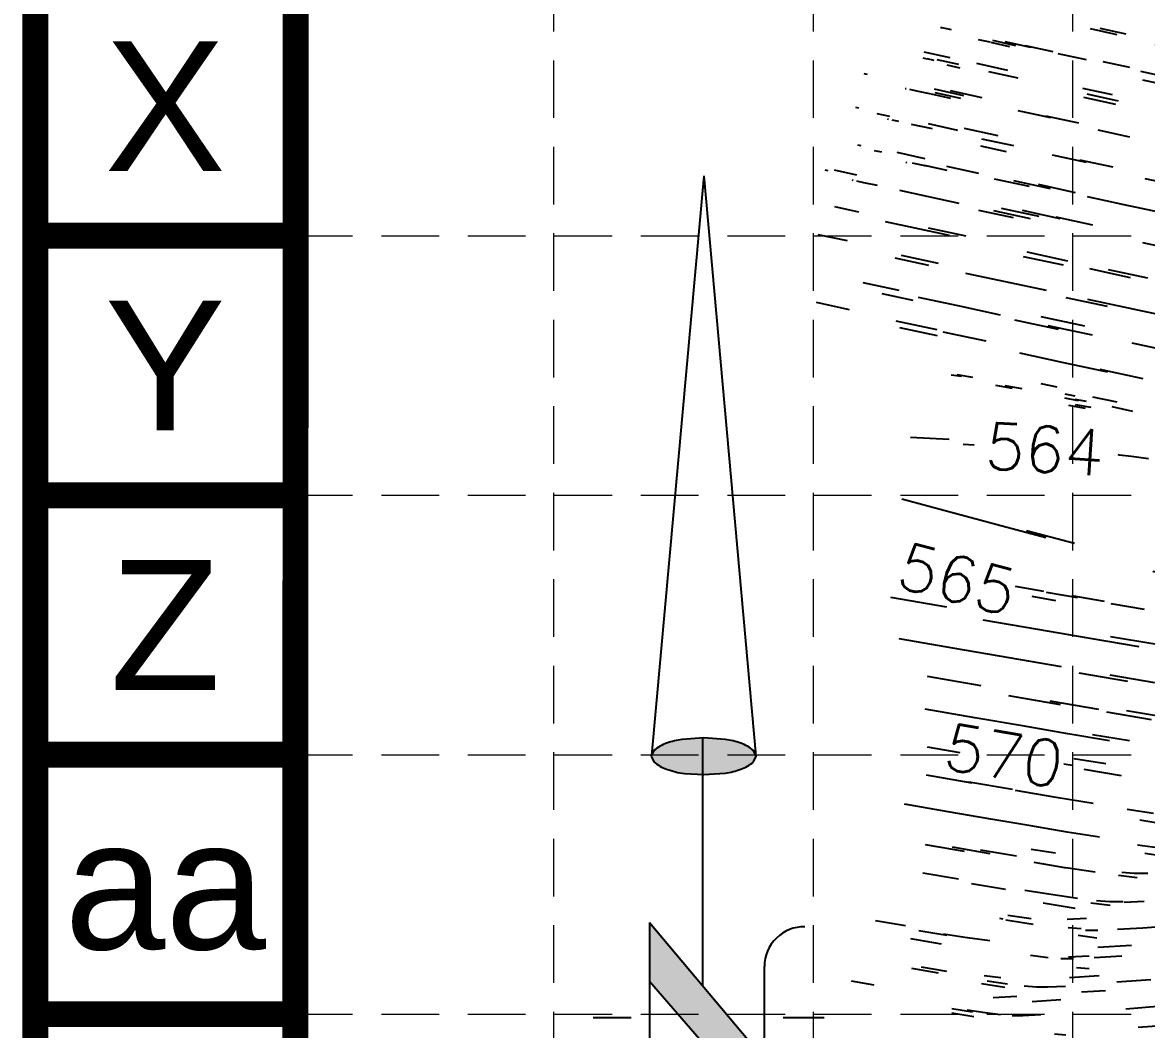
# Model space of a CAD drawing. Header units: inches. Extents: x 2547543 to 2548696, y 7125653 to 7126375.
# Drawn here: x 2547542.7 to 2547620.7, y 7125869.3 to 7125939.2 of the extents above; entities that cross this region are included whole.
import ezdxf
from ezdxf.enums import TextEntityAlignment as Align

# ---------------------------------------------------------------- set-up
doc = ezdxf.new("R2010")
doc.units = ezdxf.units.IN
doc.header["$MEASUREMENT"] = 0
doc.linetypes.add('HIDDEN', pattern=[0.375, 0.25, -0.125])
for name, color, linetype in [('BASE', 7, 'Continuous'), ('GRID', 254, 'HIDDEN'), ('NARROW', 7, 'Continuous'), ('V-TOPO-MAJR-E', 6, 'Continuous'), ('V-TOPO-MINR-E', 14, 'Continuous')]:
    doc.layers.add(name, color=color, linetype=linetype)
doc.styles.add('L100', font='simplex', dxfattribs={"height": 4})
doc.styles.get("Standard").update_dxf_attribs({"font": 'ARIAL.TTF'})

# ---------------------------------------------------------------- blocks, each defined once
blk = doc.blocks.new('North Arrow')
at = {"layer": 'NARROW'}
for p, q in [((32.433, 3.058), (32.433, 4.631)), ((28.767, -2.092), (34.019, 2.32)), ((36.178, 2.333), (30.465, 2.333)), ((36.157, 2.32), (31.04, -2.092)), ((0, 0), (22.363, 2.002)), ((39.102, 0.007), (59.964, 2.109)), ((0, 0), (22.334, -2.022)), ((21.659, -0.048), (21.656, -0.048)), ((31.2, -0.048), (21.659, -0.048)), ((57.454, -0.048), (33.411, -0.048)), ((59.831, -2.142), (39.045, -0.008)), ((57.693, -0.027), (57.769, -0.013)), ((57.765, -0.05), (57.693, -0.027)), ((28.767, -2.092), (34.954, -2.092)), ((32.433, -4.262), (32.433, -2.801))]:
    blk.add_line(p, q, dxfattribs=at)
blk.add_lwpolyline([(22.365, -2.029), (22.586, -1.927, 0.091577), (22.866, -1.437, 0.048306), (23.034, -0.751), (23.074, -0.008), (23.014, 0.819, 0.048306), (22.866, 1.421, 0.091577), (22.586, 1.911), (22.365, 2.013), (22.144, 1.911, 0.091577), (21.863, 1.421, 0.048306), (21.715, 0.819), (21.656, -0.008), (21.715, -0.835, 0.048306), (21.863, -1.437, 0.091577), (22.144, -1.927)], format="xyb", close=True, dxfattribs=at)
for points in [[(57.456, -0.031), (57.44, 0.084, -0.066818), (57.675, 0.471, -0.03073), (58.009, 0.837), (58.522, 1.292), (59.073, 1.7, -0.03073), (59.5, 1.951, -0.066818), (59.928, 2.1), (60.037, 2.061)], [(60.037, 2.061), (60.053, 1.946, -0.066818), (59.818, 1.559, -0.03073), (59.434, 1.137), (58.971, 0.738), (58.42, 0.33, -0.03073), (57.993, 0.079, -0.036692), (57.762, -0.017)], [(57.456, -0.035), (57.44, -0.15, 0.066818), (57.675, -0.538, 0.03073), (58.009, -0.904), (58.522, -1.359), (59.073, -1.767, 0.03073), (59.5, -2.017, 0.066818), (59.928, -2.167), (60.037, -2.128)], [(60.037, -2.128), (60.053, -2.013, 0.066818), (59.818, -1.625, 0.03073), (59.434, -1.204), (58.971, -0.804), (58.42, -0.396, 0.03073), (57.993, -0.146, 0.036692), (57.762, -0.049)]]:
    blk.add_lwpolyline(points, format="xyb", dxfattribs=at)
for centre, start, end in [((30.465, 3.863), 178.8769, 270), ((34.954, -3.622), 358.8769, 90)]:
    blk.add_arc(centre, 1.53, start, end, dxfattribs=at)
for points in [[(31.046, -2.093), (36.152, 2.359), (28.747, -2.064), (34.013, 2.359)], [(23.019, 0.749), (21.855, 1.42), (22.868, 1.437), (22.145, 1.91)], [(22.868, 1.437), (22.145, 1.91), (22.586, 1.91), (22.355, 2.002)], [(59.447, 1.15), (59.003, 1.649), (59.617, 1.336), (59.276, 1.823)], [(59.617, 1.336), (59.276, 1.823), (59.81, 1.551), (59.493, 1.954)], [(59.81, 1.551), (59.493, 1.954), (59.931, 1.73), (59.695, 2.04)], [(59.931, 1.73), (59.695, 2.04), (60.053, 1.942), (59.931, 2.103)], [(60.053, 1.942), (59.931, 2.103), (60.036, 2.064)], [(23.065, -0.045), (21.716, 0.82), (23.019, 0.749), (21.855, 1.42)], [(58.518, 1.297), (59.049, 0.811), (58.696, 1.423), (59.261, 0.995)], [(59.264, 0.996), (58.694, 1.42), (59.447, 1.15), (59.003, 1.649)], [(58.029, 0.857), (58.518, 0.406), (58.26, 1.069), (58.73, 0.566)], [(58.26, 1.069), (58.73, 0.566), (58.518, 1.297), (59.049, 0.811)], [(23.027, -0.762), (21.67, -0.045), (23.065, -0.045), (21.716, 0.82)], [(57.6, 0.389), (57.94, 0.063), (57.682, 0.498), (58.07, 0.132)], [(57.682, 0.498), (58.07, 0.132), (57.838, 0.664), (58.295, 0.258)], [(57.838, 0.664), (58.295, 0.258), (58.029, 0.857), (58.518, 0.406)], [(57.444, 0.08), (57.695, -0.011), (57.498, 0.212), (57.771, -0.011)], [(57.45, -0.04), (57.689, -0.017), (57.444, 0.08), (57.695, -0.011)], [(57.498, 0.212), (57.771, -0.011), (57.6, 0.389), (57.94, 0.063)], [(22.868, -1.44), (21.725, -0.875), (23.027, -0.762), (21.67, -0.045)], [(57.437, -0.142), (57.689, -0.022), (57.45, -0.04), (57.689, -0.017)], [(57.457, -0.193), (57.695, -0.028), (57.437, -0.142), (57.689, -0.022)], [(57.526, -0.326), (57.764, -0.051), (57.457, -0.193), (57.695, -0.028)], [(57.634, -0.48), (57.901, -0.102), (57.526, -0.326), (57.764, -0.051)], [(57.784, -0.662), (58.091, -0.2), (57.634, -0.48), (57.901, -0.102)], [(57.975, -0.874), (58.336, -0.348), (57.784, -0.662), (58.091, -0.2)], [(58.241, -1.114), (58.614, -0.542), (57.975, -0.874), (58.336, -0.348)], [(58.614, -1.434), (58.927, -0.771), (58.241, -1.114), (58.614, -0.542)], [(58.914, -1.645), (59.2, -1.005), (58.614, -1.434), (58.927, -0.771)], [(22.578, -1.93), (21.863, -1.447), (22.868, -1.44), (21.725, -0.875)], [(59.118, -1.794), (59.57, -1.355), (58.918, -1.652), (59.2, -1.012)], [(59.537, -1.325), (59.414, -1.184), (59.208, -1.014)], [(22.363, -2.015), (22.145, -1.93), (22.578, -1.93), (21.863, -1.447)], [(59.348, -1.928), (59.813, -1.622), (59.118, -1.794), (59.57, -1.355)], [(59.583, -2.052), (59.928, -1.787), (59.348, -1.928), (59.813, -1.622)], [(59.783, -2.125), (60.046, -2.008), (59.583, -2.052), (59.928, -1.787)], [(59.923, -2.167), (60.038, -2.132), (59.783, -2.125), (60.046, -2.008)]]:
    blk.add_solid(points, dxfattribs=at)

msp = doc.modelspace()

# ---------------------------------------------------------------- linework, layer by layer
at = {"layer": 'BASE', "const_width": 1.8}
for points in [[(2547543.583, 7125654.376), (2548695.583, 7125654.376), (2548695.583, 7126374.376), (2547543.583, 7126374.376)], [(2547561.544, 7125672.372), (2548677.634, 7125672.34), (2548677.61, 7126356.385), (2547561.771, 7126356.406)]]:
    msp.add_lwpolyline(points, close=True, dxfattribs=at)
for points in [[(2547561.583, 7125924.376), (2547543.583, 7125924.376)], [(2547561.583, 7125906.376), (2547543.583, 7125906.376)], [(2547561.583, 7125888.376), (2547543.583, 7125888.376)], [(2547561.583, 7125870.376), (2547543.583, 7125870.376)]]:
    msp.add_lwpolyline(points, dxfattribs=at)
at = {"layer": 'GRID', "color": 252, "linetype": 'HIDDEN', "lineweight": 0, "ltscale": 16}
for p, q in [((2547579.523, 7126356.547), (2547579.523, 7125726.297)), ((2547597.523, 7126356.547), (2547597.523, 7125726.297)), ((2547615.523, 7126356.547), (2547615.523, 7125726.297)), ((2547561.583, 7125924.376), (2548677.583, 7125924.376)), ((2547561.583, 7125906.376), (2548677.583, 7125906.376)), ((2547561.583, 7125888.376), (2548677.583, 7125888.376)), ((2547561.583, 7125870.376), (2548677.583, 7125870.376))]:
    msp.add_line(p, q, dxfattribs=at)
at = {"layer": 'V-TOPO-MAJR-E', "color": 35}
for points, elevation in [([(2547606.368, 7125938.835), (2547606.444, 7125938.819)], 575), ([(2547606.444, 7125938.819), (2547606.652, 7125938.773)], 575), ([(2547606.652, 7125938.773), (2547607.095, 7125938.675)], 575), ([(2547610.817, 7125937.847), (2547612.602, 7125937.451)], 575), ([(2547614.511, 7125937.03), (2547616.469, 7125936.6)], 575), ([(2547620.244, 7125935.786), (2547621.913, 7125935.435)], 575), ([(2547600.225, 7125928.255), (2547600.303, 7125928.238)], 570), ([(2547600.528, 7125928.189), (2547601.024, 7125928.082)], 570), ([(2547601.024, 7125928.082), (2547601.958, 7125927.879)], 570), ([(2547603.511, 7125927.542), (2547605.424, 7125927.127)], 570), ([(2547605.424, 7125927.127), (2547607.624, 7125926.65)], 570), ([(2547610.037, 7125926.127), (2547612.591, 7125925.575)], 570), ([(2547620.366, 7125923.9), (2547622.751, 7125923.39)], 570), ([(2547610.181, 7125914.002), (2547611.335, 7125913.811)], 565), ([(2547615.688, 7125913.036), (2547616.456, 7125912.892)], 565), ([(2547618.251, 7125912.523), (2547619.685, 7125912.219)], 565), ([(2547610.706, 7125876.966), (2547610.484, 7125877.003)], 575), ([(2547620.402, 7125876.35), (2547618.631, 7125876.245)], 575), ([(2547622.521, 7125876.496), (2547620.402, 7125876.35)], 575), ([(2547617.278, 7125876.189), (2547616.411, 7125876.187)], 575)]:
    msp.add_lwpolyline(points, dxfattribs=dict(at, elevation=elevation))
at = {"layer": 'V-TOPO-MAJR-E', "color": 35, "extrusion": (-0.217003, -0.976171, 0), "elevation": -7508972.353}
msp.add_lwpolyline([(940552.025, 575), (940552.858, 575)], dxfattribs=at)
at = {"layer": 'V-TOPO-MAJR-E', "color": 35, "extrusion": (0.217393, 0.976084, 0), "elevation": 7509347.58}
msp.add_lwpolyline([(-937552.347, 575), (-937553.699, 575)], dxfattribs=at)
at = {"layer": 'V-TOPO-MAJR-E', "color": 35, "extrusion": (-0.217184, -0.976131, 0), "elevation": -7509146.723}
msp.add_lwpolyline([(939161.071, 575), (939162.699, 575)], dxfattribs=at)
at = {"layer": 'V-TOPO-MAJR-E', "color": 35, "extrusion": (-0.215569, -0.976489, 0), "elevation": -7507583.029}
msp.add_lwpolyline([(951583.728, 575), (951585.682, 575)], dxfattribs=at)
at = {"layer": 'V-TOPO-MAJR-E', "color": 35, "extrusion": (-0.212251, -0.977215, 0), "elevation": -7504307.08}
msp.add_lwpolyline([(977086.153, 575), (977088.134, 575)], dxfattribs=at)
at = {"layer": 'V-TOPO-MAJR-E', "color": 35, "extrusion": (-0.20954, -0.9778, 0), "elevation": -7501569.023}
msp.add_lwpolyline([(997891.861, 575), (997893.742, 575)], dxfattribs=at)
at = {"layer": 'V-TOPO-MAJR-E', "color": 35, "extrusion": (-0.210712, -0.977548, 0), "elevation": -7502748.479}
msp.add_lwpolyline([(988881.092, 570), (988881.322, 570)], dxfattribs=at)
at = {"layer": 'V-TOPO-MAJR-E', "color": 35, "extrusion": (-0.212062, -0.977256, 0), "elevation": -7504107.321}
msp.add_lwpolyline([(978517.856, 570), (978519.445, 570)], dxfattribs=at)
at = {"layer": 'V-TOPO-MAJR-E', "color": 35, "extrusion": (0.211748, 0.977324, 0), "elevation": 7503791.958}
msp.add_lwpolyline([(-980939.079, 570), (-980941.548, 570)], dxfattribs=at)
at = {"layer": 'V-TOPO-MAJR-E', "color": 35, "extrusion": (-0.211117, -0.977461, 0), "elevation": -7503157.467}
msp.add_lwpolyline([(985785.596, 570), (985788.278, 570)], dxfattribs=at)
at = {"layer": 'V-TOPO-MAJR-E', "color": 35, "extrusion": (-0.210647, -0.977562, 0), "elevation": -7502682.863}
msp.add_lwpolyline([(989393.938, 570), (989396.614, 570)], dxfattribs=at)
at = {"layer": 'V-TOPO-MAJR-E', "color": 35, "extrusion": (-0.210025, -0.977696, 0), "elevation": -7502051.859}
msp.add_lwpolyline([(994169.856, 570), (994172.451, 570)], dxfattribs=at)
at = {"layer": 'V-TOPO-MAJR-E', "color": 35, "extrusion": (-0.143402, -0.989665, 0), "elevation": -7417596.852}
msp.add_lwpolyline([(1499406.455, 565), (1499407.174, 565)], dxfattribs=at)
at = {"layer": 'V-TOPO-MAJR-E', "color": 35, "extrusion": (-0.155576, -0.987824, 0), "elevation": -7435495.647}
msp.add_lwpolyline([(1407966.408, 565), (1407967.5, 565)], dxfattribs=at)
at = {"layer": 'V-TOPO-MAJR-E', "color": 35, "extrusion": (-0.169463, -0.985537, 0), "elevation": -7454574.368}
msp.add_lwpolyline([(1303185.383, 565), (1303186.579, 565)], dxfattribs=at)
at = {"layer": 'V-TOPO-MAJR-E', "color": 35, "extrusion": (-0.173965, -0.984752, 0), "elevation": -7460451.397}
msp.add_lwpolyline([(1269109.616, 565), (1269110.786, 565)], dxfattribs=at)
at = {"layer": 'V-TOPO-MAJR-E', "color": 35, "extrusion": (-0.177699, -0.984085, 0), "elevation": -7465211.709}
msp.add_lwpolyline([(1240802.715, 565), (1240803.808, 565)], dxfattribs=at)
at = {"layer": 'V-TOPO-MAJR-E', "color": 35, "extrusion": (-0.181085, -0.983467, 0), "elevation": -7469438.563}
msp.add_lwpolyline([(1215099.791, 565), (1215100.755, 565)], dxfattribs=at)
at = {"layer": 'V-TOPO-MAJR-E', "color": 35, "extrusion": (-0.196893, -0.980425, 0), "elevation": -7488031.093}
msp.add_lwpolyline([(1094702.931, 565), (1094703.636, 565)], dxfattribs=at)
at = {"layer": 'V-TOPO-MAJR-E', "color": 35, "extrusion": (-0.204356, -0.978897, 0), "elevation": -7496153.357}
msp.add_lwpolyline([(1037627.363, 565), (1037628.489, 565)], dxfattribs=at)
at = {"layer": 'V-TOPO-MAJR-E', "color": 35, "extrusion": (-0.208901, -0.977937, 0), "elevation": -7500892.392}
msp.add_lwpolyline([(1002798.247, 565), (1002799.969, 565)], dxfattribs=at)
at = {"layer": 'V-TOPO-MAJR-E', "color": 35, "extrusion": (-0.178564, -0.983928, 0), "elevation": -7466286.004}
msp.add_lwpolyline([(1234240.435, 565), (1234238.759, 565)], dxfattribs=at)
at = {"layer": 'V-TOPO-MAJR-E', "color": 35, "extrusion": (-0.174501, -0.984657, 0), "elevation": -7461128.102}
msp.add_lwpolyline([(1265048.869, 565), (1265046.874, 565)], dxfattribs=at)
at = {"layer": 'V-TOPO-MAJR-E', "color": 35, "extrusion": (-0.171758, -0.985139, 0), "elevation": -7457575.94}
msp.add_lwpolyline([(1285825.775, 565), (1285823.586, 565)], dxfattribs=at)
at = {"layer": 'V-TOPO-MAJR-E', "color": 35, "extrusion": (-0.169719, -0.985492, 0), "elevation": -7454899.248}
msp.add_lwpolyline([(1301257.091, 565), (1301254.786, 565)], dxfattribs=at)
at = {"layer": 'V-TOPO-MAJR-E', "color": 35, "extrusion": (-0.168074, -0.985774, 0), "elevation": -7452716.986}
msp.add_lwpolyline([(1313700.309, 565), (1313697.967, 565)], dxfattribs=at)
at = {"layer": 'V-TOPO-MAJR-E', "color": 35, "extrusion": (-0.171613, -0.985164, 0), "elevation": -7457374.675}
msp.add_lwpolyline([(1286916.865, 570), (1286914.574, 570)], dxfattribs=at)
at = {"layer": 'V-TOPO-MAJR-E', "color": 35, "extrusion": (-0.166579, -0.986028, 0), "elevation": -7450704.793}
msp.add_lwpolyline([(1324997.147, 570), (1324996.536, 570)], dxfattribs=at)
at = {"layer": 'V-TOPO-MAJR-E', "color": 35, "extrusion": (-0.163683, -0.986513, 0), "elevation": -7446781.893}
msp.add_lwpolyline([(1346872.614, 570), (1346869.998, 570)], dxfattribs=at)
at = {"layer": 'V-TOPO-MAJR-E', "color": 35, "extrusion": (-0.15943, -0.987209, 0), "elevation": -7440908.946}
msp.add_lwpolyline([(1378951.295, 570), (1378949.042, 570)], dxfattribs=at)
at = {"layer": 'V-TOPO-MAJR-E', "color": 35, "extrusion": (-0.155915, -0.98777, 0), "elevation": -7435941.669}
msp.add_lwpolyline([(1405425.1, 575), (1405423.187, 575)], dxfattribs=at)
at = {"layer": 'V-TOPO-MAJR-E', "color": 35, "extrusion": (-0.144892, -0.989447, 0), "elevation": -7419809.798}
msp.add_lwpolyline([(1488245.837, 575), (1488244.197, 575)], dxfattribs=at)
at = {"layer": 'V-TOPO-MAJR-E', "color": 35, "extrusion": (-0.126204, -0.992004, 0), "elevation": -7390418.911}
msp.add_lwpolyline([(1627932.943, 575), (1627931.641, 575)], dxfattribs=at)
at = {"layer": 'V-TOPO-MAJR-E', "color": 35, "extrusion": (-0.087261, -0.996185, 0), "elevation": -7321002.128}
msp.add_lwpolyline([(1916086.806, 575), (1916085.903, 575)], dxfattribs=at)
at = {"layer": 'V-TOPO-MAJR-E', "color": 35, "extrusion": (0.041954, -0.99912, 0), "elevation": -7012720.335}
msp.add_lwpolyline([(2844332.34, 575), (2844330.986, 575)], dxfattribs=at)
at = {"layer": 'V-TOPO-MINR-E', "color": 35, "extrusion": (0.214024, 0.976828, 0), "elevation": 7506070.577}
msp.add_lwpolyline([(-963461.823, 576), (-963463.718, 576)], dxfattribs=at)
at = {"layer": 'V-TOPO-MINR-E', "color": 35}
for points, elevation in [([(2547617.418, 7125938.768), (2547619.211, 7125938.381)], 576), ([(2547605.14, 7125936.719), (2547605.22, 7125936.702)], 574), ([(2547605.22, 7125936.702), (2547605.447, 7125936.652)], 574), ([(2547603.911, 7125934.603), (2547603.99, 7125934.586)], 573), ([(2547604.211, 7125934.538), (2547604.692, 7125934.432)], 573), ([(2547604.692, 7125934.432), (2547605.588, 7125934.236)], 573), ([(2547605.588, 7125934.236), (2547607.057, 7125933.912)], 573), ([(2547616.514, 7125934.216), (2547618.69, 7125933.744)], 574), ([(2547602.682, 7125932.487), (2547602.759, 7125932.47)], 572), ([(2547602.975, 7125932.423), (2547603.448, 7125932.321)], 572), ([(2547604.328, 7125932.128), (2547605.781, 7125931.81)], 572), ([(2547601.766, 7125930.303), (2547602.276, 7125930.193)], 571), ([(2547614.114, 7125929.991), (2547616.47, 7125929.479)], 572), ([(2547606.772, 7125929.213), (2547608.998, 7125928.729)], 571), ([(2547611.422, 7125928.202), (2547613.963, 7125927.651)], 571), ([(2547616.542, 7125927.093), (2547619.079, 7125926.546)], 571), ([(2547619.079, 7125926.546), (2547621.492, 7125926.029)], 571), ([(2547602.525, 7125925.376), (2547604.591, 7125924.929)], 569), ([(2547604.591, 7125924.929), (2547606.97, 7125924.415)], 569), ([(2547612.34, 7125923.256), (2547615.172, 7125922.646)], 569), ([(2547603.202, 7125922.851), (2547605.533, 7125922.349)], 568), ([(2547608.107, 7125921.794), (2547610.852, 7125921.203)], 568), ([(2547617.995, 7125922.039), (2547620.729, 7125921.452)], 569), ([(2547610.852, 7125921.203), (2547613.695, 7125920.592)], 568), ([(2547604.822, 7125920.126), (2547607.576, 7125919.534)], 567), ([(2547616.563, 7125919.975), (2547619.384, 7125919.37)], 568), ([(2547607.576, 7125919.534), (2547610.512, 7125918.903)], 567), ([(2547619.384, 7125919.37), (2547622.086, 7125918.791)], 568), ([(2547619.632, 7125916.946), (2547622.513, 7125916.33)], 567), ([(2547611.833, 7125916.248), (2547614.89, 7125915.592)], 566), ([(2547614.89, 7125915.592), (2547617.95, 7125914.937)], 566), ([(2547607.926, 7125909.92), (2547608.694, 7125909.873)], 564), ([(2547618.652, 7125909.198), (2547618.762, 7125909.188)], 564), ([(2547618.762, 7125909.188), (2547619.617, 7125909.084)], 564), ([(2547619.617, 7125909.084), (2547620.781, 7125908.922)], 564), ([(2547606.94, 7125905.216), (2547603.672, 7125906.098)], 564), ([(2547610.293, 7125904.319), (2547606.94, 7125905.216)], 564), ([(2547613.669, 7125903.422), (2547610.293, 7125904.319)], 564), ([(2547613.117, 7125897.058), (2547609.319, 7125897.712)], 566), ([(2547616.747, 7125896.435), (2547613.117, 7125897.058)], 566), ([(2547607.356, 7125895.753), (2547603.489, 7125896.424)], 567), ([(2547620.139, 7125895.854), (2547616.747, 7125896.435)], 566), ([(2547611.132, 7125895.1), (2547607.356, 7125895.753)], 567), ([(2547614.751, 7125894.478), (2547611.132, 7125895.1)], 567), ([(2547609.173, 7125893.15), (2547605.451, 7125893.795)], 568), ([(2547608.739, 7125890.94), (2547605.308, 7125891.535)], 569), ([(2547622.045, 7125890.957), (2547619.272, 7125891.422)], 568), ([(2547612.054, 7125890.369), (2547608.739, 7125890.94)], 569), ([(2547615.187, 7125889.833), (2547612.054, 7125890.369)], 569), ([(2547618.075, 7125889.345), (2547615.187, 7125889.833)], 569), ([(2547614.393, 7125885.412), (2547611.559, 7125885.891)], 571), ([(2547606.903, 7125884.411), (2547603.87, 7125884.94)], 572), ([(2547616.962, 7125884.986), (2547614.393, 7125885.412)], 571), ([(2547609.843, 7125883.904), (2547606.903, 7125884.411)], 572), ([(2547612.618, 7125883.434), (2547609.843, 7125883.904)], 572), ([(2547615.155, 7125883.014), (2547612.618, 7125883.434)], 572), ([(2547617.383, 7125882.658), (2547615.155, 7125883.014)], 572), ([(2547611.628, 7125881.327), (2547609.145, 7125881.746)], 573), ([(2547619.798, 7125880.134), (2547618.935, 7125880.212)], 573), ([(2547607.621, 7125879.734), (2547605.137, 7125880.165)], 574), ([(2547620.741, 7125880.133), (2547619.798, 7125880.134)], 573), ([(2547614.181, 7125878.656), (2547612.204, 7125878.967)], 574), ([(2547615.864, 7125878.41), (2547614.181, 7125878.656)], 574), ([(2547618.104, 7125878.16), (2547617.192, 7125878.241)], 574), ([(2547613.838, 7125874.29), (2547612.599, 7125874.446)], 576), ([(2547615.584, 7125874.219), (2547614.717, 7125874.213)], 576), ([(2547618.933, 7125874.401), (2547617.016, 7125874.284)], 576), ([(2547606.225, 7125873.216), (2547604.385, 7125873.536)], 577), ([(2547611.017, 7125872.458), (2547609.599, 7125872.665)], 577), ([(2547613.023, 7125872.24), (2547612.177, 7125872.312)], 577), ([(2547613.775, 7125872.245), (2547613.023, 7125872.24)], 577), ([(2547615.022, 7125872.3), (2547613.775, 7125872.245)], 577), ([(2547621.687, 7125870.923), (2547619.221, 7125870.732)], 578), ([(2547609.471, 7125870.465), (2547608.203, 7125870.65)], 578), ([(2547610.531, 7125870.333), (2547609.471, 7125870.465)], 578), ([(2547612.082, 7125870.272), (2547611.329, 7125870.267)], 578), ([(2547613.318, 7125870.327), (2547612.082, 7125870.272)], 578)]:
    msp.add_lwpolyline(points, dxfattribs=dict(at, elevation=elevation))
at = {"layer": 'V-TOPO-MINR-E', "color": 35, "extrusion": (-0.206502, -0.978446, 0), "elevation": -7498435.387}
msp.add_lwpolyline([(1021189.603, 576), (1021191.296, 576)], dxfattribs=at)
at = {"layer": 'V-TOPO-MINR-E', "color": 35, "extrusion": (-0.214858, -0.976645, 0), "elevation": -7506886.009}
msp.add_lwpolyline([(957041.867, 574), (957042.37, 574)], dxfattribs=at)
at = {"layer": 'V-TOPO-MINR-E', "color": 35, "extrusion": (0.215814, 0.976434, 0), "elevation": 7507819.245}
msp.add_lwpolyline([(-949693.546, 574), (-949694.479, 574)], dxfattribs=at)
at = {"layer": 'V-TOPO-MINR-E', "color": 35, "extrusion": (-0.216106, -0.97637, 0), "elevation": -7508103.014}
msp.add_lwpolyline([(947448.445, 574), (947449.968, 574)], dxfattribs=at)
at = {"layer": 'V-TOPO-MINR-E', "color": 35, "extrusion": (0.215911, 0.976413, 0), "elevation": 7507913.991}
msp.add_lwpolyline([(-948946.681, 574), (-948948.519, 574)], dxfattribs=at)
at = {"layer": 'V-TOPO-MINR-E', "color": 35, "extrusion": (-0.215378, -0.976531, 0), "elevation": -7507394.476}
msp.add_lwpolyline([(953049.829, 574), (953051.895, 574)], dxfattribs=at)
at = {"layer": 'V-TOPO-MINR-E', "color": 35, "extrusion": (-0.214547, -0.976714, 0), "elevation": -7506581.182}
msp.add_lwpolyline([(959436.656, 574), (959438.863, 574)], dxfattribs=at)
at = {"layer": 'V-TOPO-MINR-E', "color": 35, "extrusion": (-0.21238, -0.977187, 0), "elevation": -7504432.313}
msp.add_lwpolyline([(976076.568, 573), (976076.794, 573)], dxfattribs=at)
at = {"layer": 'V-TOPO-MINR-E', "color": 35, "extrusion": (-0.213379, -0.97697, 0), "elevation": -7505427.874}
msp.add_lwpolyline([(968419.538, 574), (968421.798, 574)], dxfattribs=at)
at = {"layer": 'V-TOPO-MINR-E', "color": 35, "extrusion": (-0.21496, -0.976623, 0), "elevation": -7506983.643}
msp.add_lwpolyline([(956259.599, 573), (956261.428, 573)], dxfattribs=at)
at = {"layer": 'V-TOPO-MINR-E', "color": 35, "extrusion": (-0.214602, -0.976702, 0), "elevation": -7506632.805}
msp.add_lwpolyline([(959011.609, 573), (959013.683, 573)], dxfattribs=at)
at = {"layer": 'V-TOPO-MINR-E', "color": 35, "extrusion": (-0.209462, -0.977817, 0), "elevation": -7501487.252}
msp.add_lwpolyline([(998489.723, 574), (998491.829, 574)], dxfattribs=at)
at = {"layer": 'V-TOPO-MINR-E', "color": 35, "extrusion": (-0.211685, -0.977338, 0), "elevation": -7503733.799}
msp.add_lwpolyline([(981413.506, 572), (981413.728, 572)], dxfattribs=at)
at = {"layer": 'V-TOPO-MINR-E', "color": 35, "extrusion": (-0.214031, -0.976827, 0), "elevation": -7506071.083}
msp.add_lwpolyline([(963400.334, 573), (963402.574, 573)], dxfattribs=at)
at = {"layer": 'V-TOPO-MINR-E', "color": 35, "extrusion": (-0.213234, -0.977001, 0), "elevation": -7505282.328}
msp.add_lwpolyline([(969528.134, 573), (969530.459, 573)], dxfattribs=at)
at = {"layer": 'V-TOPO-MINR-E', "color": 35, "extrusion": (-0.213603, -0.97692, 0), "elevation": -7505645.769}
msp.add_lwpolyline([(966683.172, 572), (966684.074, 572)], dxfattribs=at)
at = {"layer": 'V-TOPO-MINR-E', "color": 35, "extrusion": (-0.213828, -0.976871, 0), "elevation": -7505867.513}
msp.add_lwpolyline([(964962.303, 572), (964964.122, 572)], dxfattribs=at)
at = {"layer": 'V-TOPO-MINR-E', "color": 35, "extrusion": (-0.212153, -0.977236, 0), "elevation": -7504205.241}
msp.add_lwpolyline([(977832.213, 573), (977834.543, 573)], dxfattribs=at)
at = {"layer": 'V-TOPO-MINR-E', "color": 35, "extrusion": (-0.213601, -0.976921, 0), "elevation": -7505643.747}
msp.add_lwpolyline([(966703.074, 572), (966705.151, 572)], dxfattribs=at)
at = {"layer": 'V-TOPO-MINR-E', "color": 35, "extrusion": (-0.213227, -0.977003, 0), "elevation": -7505272.834}
msp.add_lwpolyline([(969580.628, 572), (969582.89, 572)], dxfattribs=at)
at = {"layer": 'V-TOPO-MINR-E', "color": 35, "extrusion": (-0.210676, -0.977556, 0), "elevation": -7502718.715}
msp.add_lwpolyline([(989175.71, 573), (989177.966, 573)], dxfattribs=at)
at = {"layer": 'V-TOPO-MINR-E', "color": 35, "extrusion": (-0.208592, -0.978003, 0), "elevation": -7500593.077}
msp.add_lwpolyline([(1005168.968, 573), (1005171.07, 573)], dxfattribs=at)
at = {"layer": 'V-TOPO-MINR-E', "color": 35, "extrusion": (-0.209821, -0.97774, 0), "elevation": -7501845.747}
msp.add_lwpolyline([(995724.458, 571), (995724.541, 571)], dxfattribs=at)
at = {"layer": 'V-TOPO-MINR-E', "color": 35, "extrusion": (-0.2112, -0.977443, 0), "elevation": -7503243.345}
msp.add_lwpolyline([(985137.698, 571), (985137.934, 571)], dxfattribs=at)
at = {"layer": 'V-TOPO-MINR-E', "color": 35, "extrusion": (-0.212698, -0.977118, 0), "elevation": -7504744.183}
msp.add_lwpolyline([(973639.163, 571), (973640.145, 571)], dxfattribs=at)
at = {"layer": 'V-TOPO-MINR-E', "color": 35, "extrusion": (-0.212704, -0.977117, 0), "elevation": -7504753.225}
msp.add_lwpolyline([(973596.586, 572), (973598.959, 572)], dxfattribs=at)
at = {"layer": 'V-TOPO-MINR-E', "color": 35, "extrusion": (-0.21289, -0.977076, 0), "elevation": -7504935.416}
msp.add_lwpolyline([(972164.997, 571), (972166.623, 571)], dxfattribs=at)
at = {"layer": 'V-TOPO-MINR-E', "color": 35, "extrusion": (0.212854, 0.977084, 0), "elevation": 7504900.033}
msp.add_lwpolyline([(-972439.731, 571), (-972441.725, 571)], dxfattribs=at)
at = {"layer": 'V-TOPO-MINR-E', "color": 35, "extrusion": (-0.211076, -0.97747, 0), "elevation": -7503120.502}
msp.add_lwpolyline([(986105.143, 572), (986107.518, 572)], dxfattribs=at)
at = {"layer": 'V-TOPO-MINR-E', "color": 35, "extrusion": (-0.212373, -0.977189, 0), "elevation": -7504420.01}
msp.add_lwpolyline([(976141.471, 571), (976143.951, 571)], dxfattribs=at)
at = {"layer": 'V-TOPO-MINR-E', "color": 35, "extrusion": (-0.209812, -0.977742, 0), "elevation": -7501838.948}
msp.add_lwpolyline([(995810.078, 572), (995812.343, 572)], dxfattribs=at)
at = {"layer": 'V-TOPO-MINR-E', "color": 35, "extrusion": (-0.211404, -0.977399, 0), "elevation": -7503448.744}
msp.add_lwpolyline([(983584.635, 571), (983587.274, 571)], dxfattribs=at)
at = {"layer": 'V-TOPO-MINR-E', "color": 35, "extrusion": (-0.211366, -0.977407, 0), "elevation": -7503406.044}
msp.add_lwpolyline([(983862.524, 569), (983864.237, 569)], dxfattribs=at)
at = {"layer": 'V-TOPO-MINR-E', "color": 35, "extrusion": (-0.211118, -0.977461, 0), "elevation": -7503156.031}
msp.add_lwpolyline([(985773.613, 569), (985776.282, 569)], dxfattribs=at)
at = {"layer": 'V-TOPO-MINR-E', "color": 35, "extrusion": (-0.21091, -0.977506, 0), "elevation": -7502945.525}
msp.add_lwpolyline([(987377.212, 569), (987380.037, 569)], dxfattribs=at)
at = {"layer": 'V-TOPO-MINR-E', "color": 35, "extrusion": (-0.210763, -0.977537, 0), "elevation": -7502795.595}
msp.add_lwpolyline([(988490.135, 568), (988492.196, 568)], dxfattribs=at)
at = {"layer": 'V-TOPO-MINR-E', "color": 35, "extrusion": (-0.210617, -0.977569, 0), "elevation": -7502647.568}
msp.add_lwpolyline([(989617.477, 568), (989620.11, 568)], dxfattribs=at)
at = {"layer": 'V-TOPO-MINR-E', "color": 35, "extrusion": (-0.210274, -0.977643, 0), "elevation": -7502301.697}
msp.add_lwpolyline([(992263.005, 569), (992265.893, 569)], dxfattribs=at)
at = {"layer": 'V-TOPO-MINR-E', "color": 35, "extrusion": (-0.210237, -0.97765, 0), "elevation": -7502259.617}
msp.add_lwpolyline([(992531.699, 567), (992533.901, 567)], dxfattribs=at)
at = {"layer": 'V-TOPO-MINR-E', "color": 35, "extrusion": (-0.210199, -0.977659, 0), "elevation": -7502221.342}
msp.add_lwpolyline([(992823.162, 567), (992825.712, 567)], dxfattribs=at)
at = {"layer": 'V-TOPO-MINR-E', "color": 35, "extrusion": (-0.210094, -0.977681, 0), "elevation": -7502116.732}
msp.add_lwpolyline([(993641.967, 568), (993644.901, 568)], dxfattribs=at)
at = {"layer": 'V-TOPO-MINR-E', "color": 35, "extrusion": (-0.209769, -0.977751, 0)}
for points, elevation in [([(996119.138, 566), (996121.488, 566)], -7501782.006), ([(996135.204, 567), (996138.34, 567)], -7501783.813)]:
    msp.add_lwpolyline(points, dxfattribs=dict(at, elevation=elevation))
at = {"layer": 'V-TOPO-MINR-E', "color": 35, "extrusion": (-0.209923, -0.977718, 0), "elevation": -7501940.508}
msp.add_lwpolyline([(994951.329, 567), (994954.439, 567)], dxfattribs=at)
at = {"layer": 'V-TOPO-MINR-E', "color": 35, "extrusion": (-0.209742, -0.977757, 0), "elevation": -7501753.962}
msp.add_lwpolyline([(996332.659, 566), (996335.318, 566)], dxfattribs=at)
at = {"layer": 'V-TOPO-MINR-E', "color": 35, "extrusion": (-0.209698, -0.977766, 0), "elevation": -7501709.609}
msp.add_lwpolyline([(996669.21, 566), (996672.101, 566)], dxfattribs=at)
at = {"layer": 'V-TOPO-MINR-E', "color": 35, "extrusion": (-0.209639, -0.977779, 0), "elevation": -7501649.322}
msp.add_lwpolyline([(997125.762, 566), (997128.809, 566)], dxfattribs=at)
at = {"layer": 'V-TOPO-MINR-E', "color": 35, "extrusion": (-0.209569, -0.977794, 0), "elevation": -7501580.373}
msp.add_lwpolyline([(997669.221, 567), (997672.303, 567)], dxfattribs=at)
at = {"layer": 'V-TOPO-MINR-E', "color": 35, "extrusion": (-0.209336, -0.977844, 0), "elevation": -7501339.706}
msp.add_lwpolyline([(999461.612, 566), (999464.669, 566)], dxfattribs=at)
at = {"layer": 'V-TOPO-MINR-E', "color": 35, "extrusion": (-0.058067, -0.998313, 0), "elevation": -7261818.484}
msp.add_lwpolyline([(2129525.572, 564), (2129528.265, 564)], dxfattribs=at)
at = {"layer": 'V-TOPO-MINR-E', "color": 35, "extrusion": (-0.25512, -0.966909, 0), "elevation": -7540050.381}
msp.add_lwpolyline([(645352.371, 564), (645348.922, 564)], dxfattribs=at)
at = {"layer": 'V-TOPO-MINR-E', "color": 35, "extrusion": (-0.253481, -0.96734, 0), "elevation": -7538945.359}
msp.add_lwpolyline([(658138.822, 564), (658135.482, 564)], dxfattribs=at)
at = {"layer": 'V-TOPO-MINR-E', "color": 35, "extrusion": (-0.251754, -0.967791, 0), "elevation": -7537758.807}
msp.add_lwpolyline([(671595.298, 564), (671592.132, 564)], dxfattribs=at)
at = {"layer": 'V-TOPO-MINR-E', "color": 35, "extrusion": (-0.1701, -0.985427, 0), "elevation": -7455399.383}
msp.add_lwpolyline([(1298364.93, 566), (1298360.976, 566)], dxfattribs=at)
at = {"layer": 'V-TOPO-MINR-E', "color": 35, "extrusion": (-0.167858, -0.985811, 0), "elevation": -7452426.663}
msp.add_lwpolyline([(1315334.62, 566), (1315331.49, 566)], dxfattribs=at)
at = {"layer": 'V-TOPO-MINR-E', "color": 35, "extrusion": (-0.168703, -0.985667, 0), "elevation": -7453548.548}
msp.add_lwpolyline([(1308944.644, 567), (1308941.202, 567)], dxfattribs=at)
at = {"layer": 'V-TOPO-MINR-E', "color": 35, "extrusion": (-0.167485, -0.985875, 0), "elevation": -7451925.712}
msp.add_lwpolyline([(1318155.344, 567), (1318152.201, 567)], dxfattribs=at)
at = {"layer": 'V-TOPO-MINR-E', "color": 35, "extrusion": (-0.169881, -0.985465, 0), "elevation": -7455105.277}
msp.add_lwpolyline([(1300030.949, 568), (1300027.304, 568)], dxfattribs=at)
at = {"layer": 'V-TOPO-MINR-E', "color": 35, "extrusion": (-0.168751, -0.985659, 0), "elevation": -7453609.985}
msp.add_lwpolyline([(1308580.284, 568), (1308576.844, 568)], dxfattribs=at)
at = {"layer": 'V-TOPO-MINR-E', "color": 35, "extrusion": (-0.167256, -0.985914, 0), "elevation": -7451616.733}
msp.add_lwpolyline([(1319886.576, 568), (1319883.414, 568)], dxfattribs=at)
at = {"layer": 'V-TOPO-MINR-E', "color": 35, "extrusion": (-0.164086, -0.986446, 0), "elevation": -7447333.997}
msp.add_lwpolyline([(1343830.414, 569), (1343827.801, 569)], dxfattribs=at)
at = {"layer": 'V-TOPO-MINR-E', "color": 35, "extrusion": (-0.171017, -0.985268, 0), "elevation": -7456592.79}
msp.add_lwpolyline([(1291429.563, 571), (1291426.36, 571)], dxfattribs=at)
at = {"layer": 'V-TOPO-MINR-E', "color": 35, "extrusion": (-0.169133, -0.985593, 0), "elevation": -7454110.213}
msp.add_lwpolyline([(1305685.762, 571), (1305682.688, 571)], dxfattribs=at)
at = {"layer": 'V-TOPO-MINR-E', "color": 35, "extrusion": (-0.158606, -0.987342, 0), "elevation": -7439751.912}
msp.add_lwpolyline([(1385166.693, 571), (1385164.431, 571)], dxfattribs=at)
at = {"layer": 'V-TOPO-MINR-E', "color": 35, "extrusion": (-0.150928, -0.988545, 0), "elevation": -7428762.889}
msp.add_lwpolyline([(1442942.325, 571), (1442940.476, 571)], dxfattribs=at)
at = {"layer": 'V-TOPO-MINR-E', "color": 35, "extrusion": (-0.172489, -0.985011, 0), "elevation": -7458509.442}
msp.add_lwpolyline([(1280286.294, 573), (1280283.553, 573)], dxfattribs=at)
at = {"layer": 'V-TOPO-MINR-E', "color": 35, "extrusion": (-0.149335, -0.988787, 0), "elevation": -7426425.431}
msp.add_lwpolyline([(1454911.933, 572), (1454910.065, 572)], dxfattribs=at)
at = {"layer": 'V-TOPO-MINR-E', "color": 35, "extrusion": (-0.169863, -0.985468, 0), "elevation": -7455070.54}
msp.add_lwpolyline([(1300163.933, 573), (1300161.272, 573)], dxfattribs=at)
at = {"layer": 'V-TOPO-MINR-E', "color": 35, "extrusion": (-0.133779, -0.991011, 0), "elevation": -7402646.995}
msp.add_lwpolyline([(1571427.791, 572), (1571426.384, 572)], dxfattribs=at)
at = {"layer": 'V-TOPO-MINR-E', "color": 35, "extrusion": (-0.096057, -0.995376, 0), "elevation": -7337647.487}
msp.add_lwpolyline([(1851350.976, 572), (1851350.103, 572)], dxfattribs=at)
at = {"layer": 'V-TOPO-MINR-E', "color": 35, "extrusion": (-0.162097, -0.986775, 0), "elevation": -7444600.257}
msp.add_lwpolyline([(1358838.836, 573), (1358836.524, 573)], dxfattribs=at)
at = {"layer": 'V-TOPO-MINR-E', "color": 35, "extrusion": (-0.155811, -0.987787, 0), "elevation": -7435797.774}
msp.add_lwpolyline([(1406212.353, 573), (1406210.308, 573)], dxfattribs=at)
at = {"layer": 'V-TOPO-MINR-E', "color": 35, "extrusion": (-0.146112, -0.989268, 0), "elevation": -7421644.021}
msp.add_lwpolyline([(1479096.625, 573), (1479094.911, 573)], dxfattribs=at)
at = {"layer": 'V-TOPO-MINR-E', "color": 35, "extrusion": (-0.129046, -0.991639, 0), "elevation": -7395057.647}
msp.add_lwpolyline([(1606752.45, 573), (1606751.129, 573)], dxfattribs=at)
at = {"layer": 'V-TOPO-MINR-E', "color": 35, "extrusion": (-0.167412, -0.985887, 0), "elevation": -7451812.287}
msp.add_lwpolyline([(1318698.818, 574), (1318696.408, 574)], dxfattribs=at)
at = {"layer": 'V-TOPO-MINR-E', "color": 35, "extrusion": (-0.162392, -0.986726, 0), "elevation": -7445003.605}
msp.add_lwpolyline([(1356613.549, 574), (1356611.312, 574)], dxfattribs=at)
at = {"layer": 'V-TOPO-MINR-E', "color": 35, "extrusion": (-0.126476, -0.99197, 0), "elevation": -7390867.22}
msp.add_lwpolyline([(1625907.686, 574), (1625906.347, 574)], dxfattribs=at)
at = {"layer": 'V-TOPO-MINR-E', "color": 35, "extrusion": (-0.000731667, -1, 0), "elevation": -7127740.262}
msp.add_lwpolyline([(2542404.584, 574), (2542403.651, 574)], dxfattribs=at)
at = {"layer": 'V-TOPO-MINR-E', "color": 35, "extrusion": (0.040619, -0.999175, 0), "elevation": -7016515.497}
msp.add_lwpolyline([(2834963.928, 574), (2834962.538, 574)], dxfattribs=at)
at = {"layer": 'V-TOPO-MINR-E', "color": 35, "extrusion": (0.059408, -0.998234, 0), "elevation": -6961942.44}
msp.add_lwpolyline([(2966458.865, 574), (2966457.086, 574)], dxfattribs=at)
at = {"layer": 'V-TOPO-MINR-E', "color": 35, "extrusion": (-0.174212, -0.984708, 0), "elevation": -7460731.194}
msp.add_lwpolyline([(1267235.665, 576), (1267233.519, 576)], dxfattribs=at)
at = {"layer": 'V-TOPO-MINR-E', "color": 35, "extrusion": (-0.169838, -0.985472, 0), "elevation": -7455031.686}
msp.add_lwpolyline([(1300347.715, 576), (1300345.623, 576)], dxfattribs=at)
at = {"layer": 'V-TOPO-MINR-E', "color": 35, "extrusion": (-0.164197, -0.986427, 0), "elevation": -7447469.888}
msp.add_lwpolyline([(1342981.456, 576), (1342979.481, 576)], dxfattribs=at)
at = {"layer": 'V-TOPO-MINR-E', "color": 35, "extrusion": (-0.156445, -0.987687, 0), "elevation": -7436692.913}
msp.add_lwpolyline([(1401431.58, 576), (1401429.785, 576)], dxfattribs=at)
at = {"layer": 'V-TOPO-MINR-E', "color": 35, "extrusion": (-0.144901, -0.989446, 0), "elevation": -7419821.333}
msp.add_lwpolyline([(1488176.053, 576), (1488174.5, 576)], dxfattribs=at)
at = {"layer": 'V-TOPO-MINR-E', "color": 35, "extrusion": (-0.086319, -0.996268, 0), "elevation": -7319184.194}
msp.add_lwpolyline([(1923009.823, 576), (1923008.941, 576)], dxfattribs=at)
at = {"layer": 'V-TOPO-MINR-E', "color": 35, "extrusion": (0.045344, -0.998971, 0), "elevation": -7003025.769}
msp.add_lwpolyline([(2868112.072, 576), (2868110.639, 576)], dxfattribs=at)
at = {"layer": 'V-TOPO-MINR-E', "color": 35, "extrusion": (0.06869, -0.997638, 0), "elevation": -6934048.207}
msp.add_lwpolyline([(3031078.652, 576), (3031076.323, 576)], dxfattribs=at)
at = {"layer": 'V-TOPO-MINR-E', "color": 35, "extrusion": (-0.16531, -0.986242, 0), "elevation": -7448977.931}
msp.add_lwpolyline([(1334578.25, 577), (1334576.468, 577)], dxfattribs=at)
at = {"layer": 'V-TOPO-MINR-E', "color": 35, "extrusion": (-0.156908, -0.987613, 0), "elevation": -7437346.211}
msp.add_lwpolyline([(1397947.508, 577), (1397945.871, 577)], dxfattribs=at)
at = {"layer": 'V-TOPO-MINR-E', "color": 35, "extrusion": (-0.124418, -0.99223, 0), "elevation": -7387472.69}
msp.add_lwpolyline([(1641228.584, 577), (1641227.415, 577)], dxfattribs=at)
at = {"layer": 'V-TOPO-MINR-E', "color": 35, "extrusion": (0.059041, -0.998256, 0), "elevation": -6963027.507}
msp.add_lwpolyline([(2963892.076, 577), (2963890.393, 577)], dxfattribs=at)
at = {"layer": 'V-TOPO-MINR-E', "color": 35, "extrusion": (0.06708, -0.997748, 0), "elevation": -6938928.626}
msp.add_lwpolyline([(3019882.487, 577), (3019880.432, 577)], dxfattribs=at)
at = {"layer": 'V-TOPO-MINR-E', "color": 35, "extrusion": (0.072077, -0.997399, 0), "elevation": -6923713.979}
msp.add_lwpolyline([(3054606.34, 577), (3054603.977, 577)], dxfattribs=at)
at = {"layer": 'V-TOPO-MINR-E', "color": 35, "extrusion": (-0.174152, -0.984719, 0), "elevation": -7460650.272}
msp.add_lwpolyline([(1267686.667, 578), (1267685.063, 578)], dxfattribs=at)
at = {"layer": 'V-TOPO-MINR-E', "color": 35, "extrusion": (-0.167161, -0.98593, 0), "elevation": -7451467.169}
msp.add_lwpolyline([(1320595.734, 578), (1320594.184, 578)], dxfattribs=at)
at = {"layer": 'V-TOPO-MINR-E', "color": 35, "extrusion": (-0.157843, -0.987464, 0), "elevation": -7438664.405}
msp.add_lwpolyline([(1390903.284, 578), (1390901.841, 578)], dxfattribs=at)
at = {"layer": 'V-TOPO-MINR-E', "color": 35, "extrusion": (-0.083014, -0.996548, 0), "elevation": -7312760.926}
msp.add_lwpolyline([(1947274.552, 578), (1947273.751, 578)], dxfattribs=at)
at = {"layer": 'V-TOPO-MINR-E', "color": 35, "extrusion": (0.060478, -0.99817, 0), "elevation": -6958753.542}
msp.add_lwpolyline([(2973906.606, 578), (2973904.954, 578)], dxfattribs=at)
at = {"layer": 'V-TOPO-MINR-E', "color": 35, "extrusion": (0.068704, -0.997637, 0), "elevation": -6934002.223}
msp.add_lwpolyline([(3031170.836, 578), (3031168.84, 578)], dxfattribs=at)
at = {"layer": 'V-TOPO-MINR-E', "color": 35, "extrusion": (0.073815, -0.997272, 0), "elevation": -6918377.169}
msp.add_lwpolyline([(3066668.345, 578), (3066666.075, 578)], dxfattribs=at)

# ---------------------------------------------------------------- block references
at = {"layer": 'BASE', "xscale": 1.799999999813735, "yscale": 1.799999999813735, "zscale": 1.799999999973807, "rotation": 270}
msp.add_blockref('North Arrow', (2547589.952, 7125928.527), dxfattribs=at)

# ---------------------------------------------------------------- texts
at = {"layer": 'BASE'}
for s, p in [('X', (2547552.583, 7125933.376)), ('Y', (2547552.583, 7125915.376)), ('Z', (2547552.583, 7125897.376)), ('aa', (2547552.583, 7125879.376))]:
    msp.add_text(s, height=9, dxfattribs=at).set_placement(p, align=Align.MIDDLE_CENTER)
at = {"layer": 'V-TOPO-MAJR-E', "color": 35, "char_height": 3.2, "width": 12.0381, "attachment_point": 1, "style": 'L100'}
for s, insert, rotation in [('\\Fsimplex.shx;\\W1.0000000000;\\T1.0000000000;\\o\\l565', (2547603.967, 7125903.152, 565), 345.25267), ('\\Fsimplex.shx;\\W1.0000000000;\\T1.0000000000;\\o\\l570', (2547606.982, 7125890.578, 570), 350.28825)]:
    msp.add_mtext(s, dxfattribs=dict(at, insert=insert, rotation=rotation))
at = {"layer": 'V-TOPO-MINR-E', "color": 35, "insert": (2547609.599, 7125911.433, 564), "char_height": 3.2, "width": 12.0381, "attachment_point": 1, "rotation": 356.22251, "style": 'L100'}
msp.add_mtext('\\Fsimplex.shx;\\W1.0000000000;\\T1.0000000000;\\o\\l564', dxfattribs=at)

doc.saveas('drawing.dxf')
